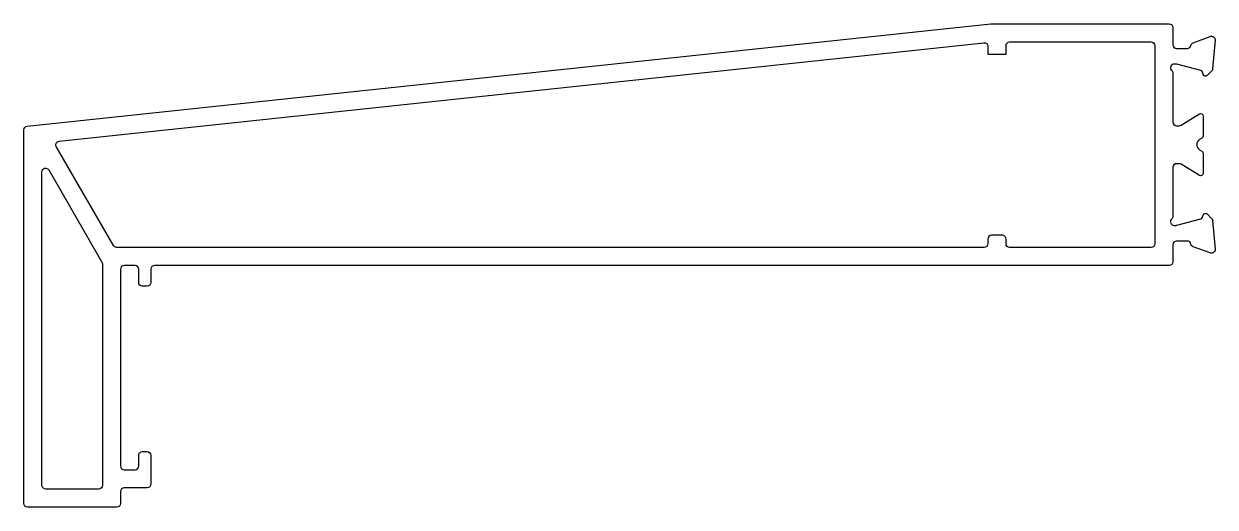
# Model space of a CAD drawing. Extents: x 715.2 to 813.7, y 748.7 to 788.7.
import ezdxf

# ---------------------------------------------------------------- set-up
doc = ezdxf.new("R2010")
doc.units = 0
doc.layers.get('0').update_dxf_attribs({"linetype": 'CONTINUOUS'})

msp = doc.modelspace()

# ---------------------------------------------------------------- linework, layer by layer
for points in [[(812.563, 772.515, 0.267949), (812.704, 772.656), (812.75, 772.825, -0.57735), (813.084, 772.915), (813.448, 772.551, -0.176327), (813.535, 772.365), (813.742, 770, -0.440011), (813.443, 769.674, -0.091642), (813.342, 769.691), (811.929, 770.205, -0.263725), (811.737, 770.43, 0.359508), (811.443, 770.674), (810.543, 770.674, 0.414214), (810.243, 770.374), (810.243, 768.95, -0.414214), (809.943, 768.65), (725.996, 768.65, 0.414214), (725.696, 768.35), (725.696, 767.25, -0.414214), (725.396, 766.95), (724.996, 766.95, -0.414214), (724.696, 767.25), (724.696, 768.35, 0.414214), (724.396, 768.65), (723.496, 768.65, 0.414214), (723.196, 768.35), (723.196, 752.05, 0.414214), (723.496, 751.75), (724.396, 751.75, 0.414214), (724.696, 752.05), (724.696, 752.95, -0.414214), (724.996, 753.25), (725.396, 753.25, -0.414214), (725.696, 752.95), (725.696, 750.55, -0.414214), (725.396, 750.25), (723.496, 750.25, 0.414214), (723.196, 749.95), (723.196, 748.954, -0.414214), (722.896, 748.654), (715.496, 748.654, -0.414214), (715.196, 748.954), (715.196, 779.881, -0.383538), (715.464, 780.179), (795.193, 788.65), (809.943, 788.65, -0.414214), (810.243, 788.35), (810.243, 786.92, 0.414214), (810.543, 786.62), (811.443, 786.62, 0.359508), (811.737, 786.863, -0.263725), (811.929, 787.088), (813.342, 787.603, -0.091642), (813.443, 787.62, -0.440011), (813.742, 787.294), (813.535, 784.928, -0.176327), (813.448, 784.742), (813.084, 784.379, -0.57735), (812.75, 784.468), (812.704, 784.637, 0.267949), (812.563, 784.779), (810.581, 785.31, 0.065543), (810.503, 785.32), (810.343, 785.32, 0.6885), (810.143, 784.796, -0.213422), (810.243, 784.573), (810.243, 780.52, 0.414214), (810.543, 780.22), (810.764, 780.22, 0.137852), (810.92, 780.264), (812.439, 781.191, -0.585498), (812.743, 781.02), (812.743, 779.365, -0.261413), (812.647, 779.194), (812.455, 779.077, 0.561174), (812.455, 778.224), (812.647, 778.107, -0.261413), (812.743, 777.936), (812.743, 776.274, -0.585498), (812.439, 776.103), (810.92, 777.03, 0.137852), (810.764, 777.074), (810.543, 777.074, 0.414214), (810.243, 776.774), (810.243, 772.721, -0.213422), (810.143, 772.497, 0.6885), (810.343, 771.974), (810.503, 771.974, 0.065543), (810.581, 771.984)], [(808.443, 787.15, -0.414214), (808.743, 786.85), (808.743, 770.45, -0.414214), (808.443, 770.15), (796.743, 770.15, -0.414214), (796.443, 770.45), (796.443, 770.85, 0.414214), (796.143, 771.15), (795.243, 771.15, 0.414214), (794.943, 770.85), (794.943, 770.45, -0.414214), (794.643, 770.15), (722.862, 770.15, -0.268022), (722.602, 770.301), (717.878, 778.488, -0.542419), (718.106, 778.936), (794.611, 787.084, -0.445644), (794.943, 786.786), (794.943, 786.15), (796.443, 786.15), (796.443, 786.85, -0.414214), (796.743, 787.15)], [(721.655, 768.939, -0.131584), (721.696, 768.789), (721.696, 750.454, -0.414214), (721.396, 750.154), (716.996, 750.154, -0.414214), (716.696, 750.454), (716.696, 776.415, -0.767435), (717.255, 776.565)]]:
    msp.add_lwpolyline(points, format="xyb", close=True)

doc.saveas('drawing.dxf')
